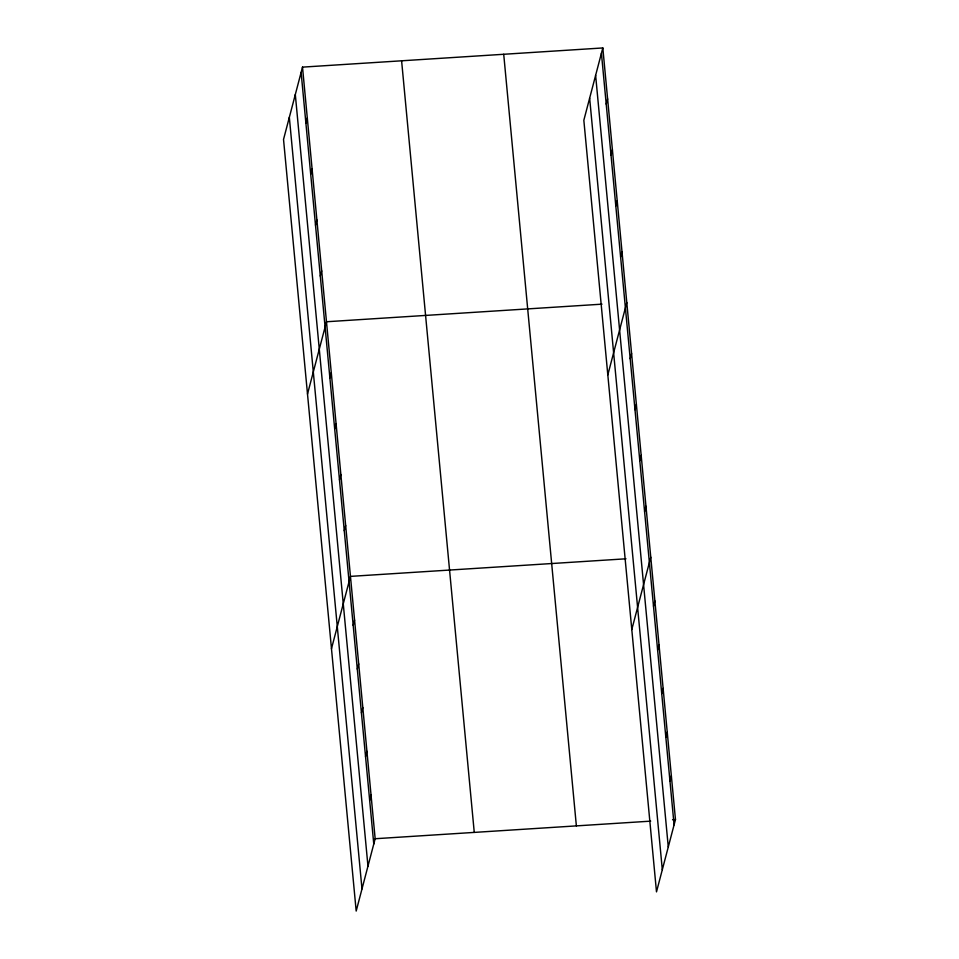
<?xml version="1.0" encoding="UTF-8"?>
<svg xmlns="http://www.w3.org/2000/svg" width="959" height="959" viewBox="0 0 959 959"><rect width="100%" height="100%" fill="white"/><g stroke="black" fill="none" stroke-linecap="round" stroke-linejoin="round"><path stroke-width="1.44" d="M302.505 67.13L283.528 139.439L356.185 911.05L375.161 838.729L302.505 67.13L602.815 47.95L675.472 819.561L656.495 891.87L583.839 120.271L602.815 47.95M305.909 123.327L307.3 118.053M310.704 174.262L312.095 168.976M315.499 225.185L316.89 219.899M320.294 276.108L321.685 270.834M307.503 394.077L326.48 321.756L602.012 304.159M329.884 377.966L331.275 372.679M334.679 428.889L336.07 423.602M339.474 479.812L340.865 474.537M344.269 530.747L345.66 525.46M331.478 648.704L350.455 576.383L625.987 558.797M353.188 625.388L354.566 620.113M357.299 669.118L358.69 663.832M361.423 712.837L362.802 707.562M365.535 756.567L366.925 751.281M369.659 800.286L371.037 795.011M606.22 104.159L607.61 98.873M611.015 155.082L612.405 149.808M615.81 206.005L617.2 200.731M620.605 256.94L621.995 251.654M607.814 374.897L626.79 302.576M630.195 358.786L631.585 353.511M635.002 409.721L636.38 404.434M639.797 460.644L641.175 455.357M644.592 511.567L645.97 506.28M631.801 629.524L650.765 557.215M653.499 606.22L654.889 600.933M657.622 649.938L659.001 644.664M661.734 693.669L663.125 688.382M665.858 737.387L667.236 732.113M669.969 781.117L671.36 775.831M375.161 838.729L650.693 821.144M672.559 819.741L675.472 819.561M601.425 53.236L674.081 824.836M595.623 75.353L668.279 846.965M589.641 98.142L662.309 869.753M503.715 54.279L576.371 825.891M401.605 60.801L474.261 832.412M301.114 72.404L373.77 844.016M295.312 94.533L367.968 866.133M289.33 117.322L361.987 888.933"/></g></svg>
